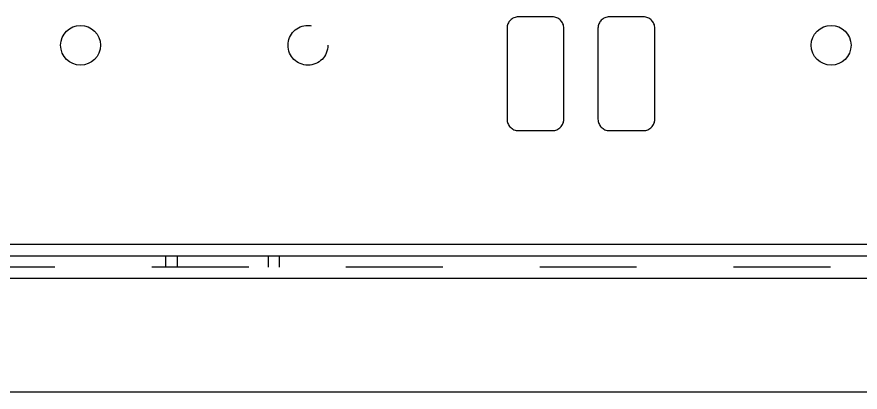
# Model space of a CAD drawing. Header units: millimetres. Extents: x 0 to 8948, y -1340 to 1100.
# Drawn here: x 5001.9 to 5076, y -556 to -523 of the extents above; entities that cross this region are included whole.
import ezdxf

# ---------------------------------------------------------------- set-up
doc = ezdxf.new("R2010")
doc.units = ezdxf.units.MM
doc.header["$LTSCALE"] = 85.25
doc.linetypes.add('HIDDEN', pattern=[0.2, 0.1, -0.1])
doc.layers.get('0').update_dxf_attribs({"linetype": 'CONTINUOUS'})
doc.layers.add('02___PRT_ALL_AXES', color=7, linetype='CONTINUOUS')
doc.layers.add('DEFAULT_2', color=8, linetype='HIDDEN')

msp = doc.modelspace()

# ---------------------------------------------------------------- linework, layer by layer
at = {"color": 3, "linetype": 'Continuous'}
for p, q in [((4774.448, -543.031), (5090.448, -543.031)), ((4774.448, -544.031), (5146.948, -544.031)), ((5090.448, -546.031), (4774.448, -546.031)), ((5089.448, -556.031), (4981.948, -556.031))]:
    msp.add_line(p, q, dxfattribs=at)
at = {"layer": '02___PRT_ALL_AXES', "color": 3, "linetype": 'Continuous'}
for centre in [(5007.448, -525.531), (5073.448, -525.531)]:
    msp.add_circle(centre, 1.75, dxfattribs=at)
at = {"layer": '02___PRT_ALL_AXES', "color": 8, "linetype": 'HIDDEN'}
msp.add_circle((5027.448, -525.531), 1.75, dxfattribs=at)
at = {"layer": 'DEFAULT_2', "color": 8, "linetype": 'HIDDEN'}
for p, q in [((5048.948, -523.031), (5045.948, -523.031)), ((5056.948, -523.031), (5053.948, -523.031)), ((5044.948, -524.031), (5044.948, -532.031)), ((5049.948, -532.031), (5049.948, -524.031)), ((5052.948, -524.031), (5052.948, -532.031)), ((5057.948, -532.031), (5057.948, -524.031)), ((5045.948, -533.031), (5048.948, -533.031)), ((5053.948, -533.031), (5056.948, -533.031)), ((5014.948, -545.031), (5014.948, -544.031)), ((5015.948, -544.031), (5015.948, -545.031)), ((5023.948, -544.031), (5023.948, -545.031)), ((5024.948, -545.031), (5024.948, -544.031)), ((5090.448, -545.031), (4774.448, -545.031))]:
    msp.add_line(p, q, dxfattribs=at)
for centre, start, end in [((5045.948, -524.031), 90, 180), ((5048.948, -524.031), 0, 90), ((5053.948, -524.031), 90, 180), ((5056.948, -524.031), 0, 90), ((5045.948, -532.031), 180, 270), ((5048.948, -532.031), 270, 0), ((5053.948, -532.031), 180, 270), ((5056.948, -532.031), 270, 0)]:
    msp.add_arc(centre, 1, start, end, dxfattribs=at)

doc.saveas('drawing.dxf')
